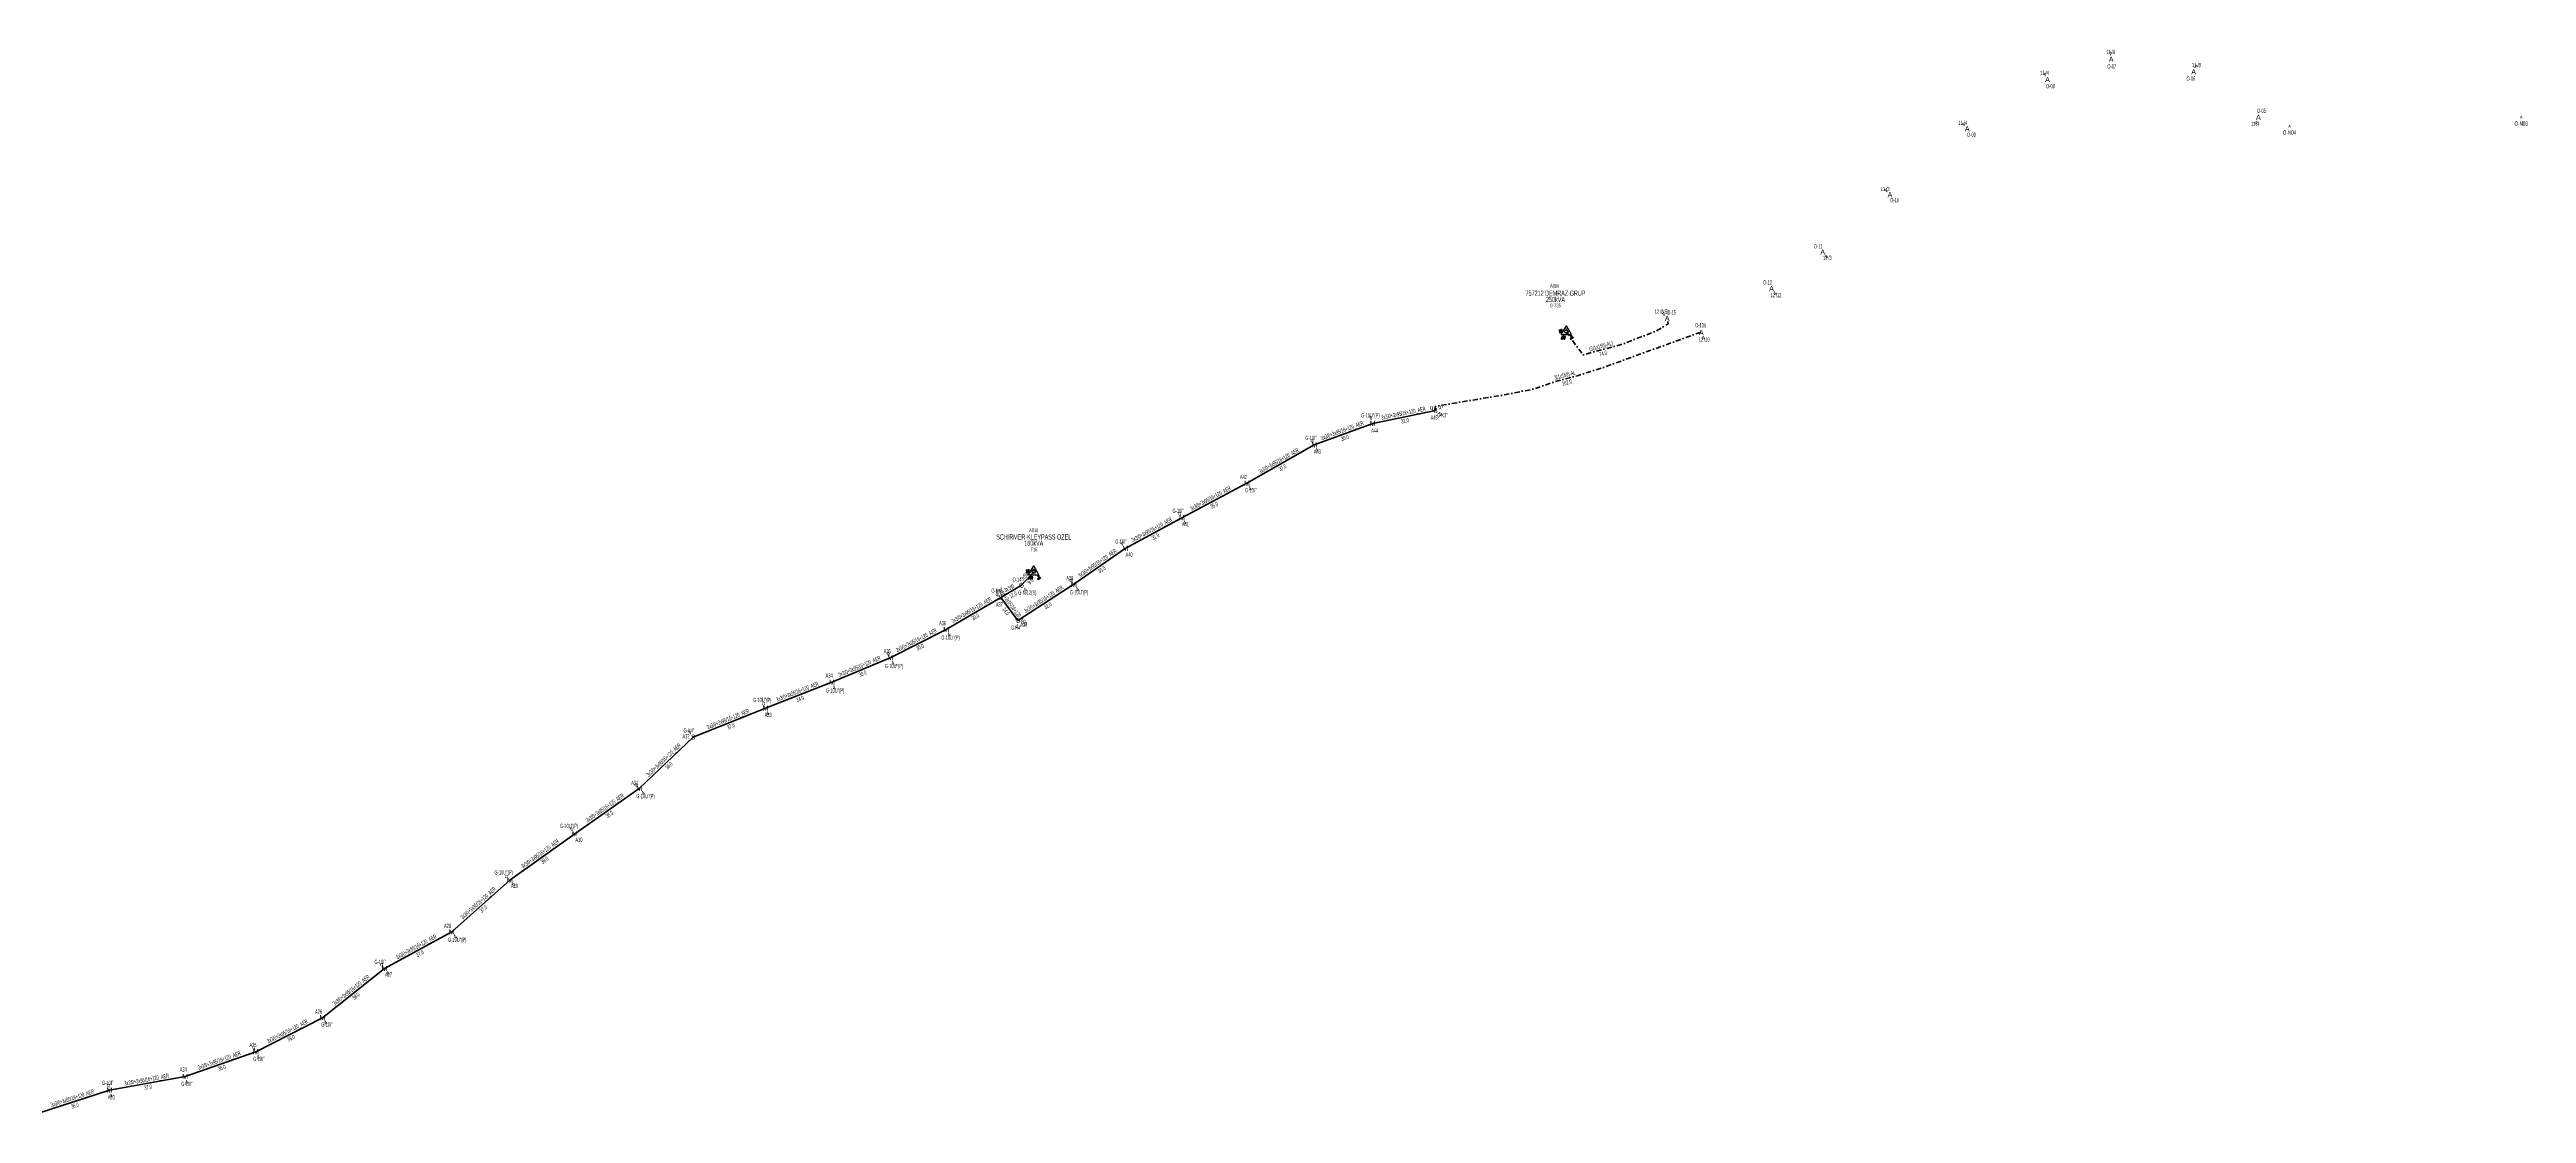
# Model space of a CAD drawing. Header units: millimetres. Extents: x 457514 to 465753, y 4009688 to 4014636.
# Drawn here: x 464562 to 465753, y 4009907 to 4010418 of the extents above; entities that cross this region are included whole.
import ezdxf
from ezdxf.enums import TextEntityAlignment as Align

# ---------------------------------------------------------------- set-up
doc = ezdxf.new("R2010")
doc.units = ezdxf.units.MM
doc.linetypes.add('DASHDOT', pattern=[5, 2.5, -1.25, 0, -1.25])
for name, color, linetype, lineweight in [('DIREK_ENH_YENI', 6, 'Continuous', 25), ('DIREK_OG_MEVCUT', 16, 'Continuous', 25), ('DIREK_OG_YENI', 10, 'Continuous', 25), ('HAT_OG_HAVAI_YENI', 1, 'Continuous', 70), ('HAT_OG_YERALTI_MEVCUT', 48, 'DASHDOT', 70), ('HAT_OG_YERALTI_YENI', 1, 'DASHDOT', 70), ('NODE_OG_MEVCUT', 5, 'Continuous', 25), ('TRAFO_MEVCUT', 5, 'Continuous', 30), ('TRAFO_TADILAT_BYSK', 5, 'Continuous', 30)]:
    doc.layers.add(name, color=color, linetype=linetype, lineweight=lineweight)
doc.styles.add('Direk', font='B_CAD')
doc.styles.get("Standard").update_dxf_attribs({"font": 'Arial'})

# ---------------------------------------------------------------- blocks, each defined once
blk = doc.blocks.new('MEV_DIREK_OZEL')
h = blk.add_hatch(color=32)
h.paths.add_polyline_path([(-2.1, 1), (-2.3, 1.1), (-3.3, -0.5), (-3.1, -0.6), (-2.6, 0.1), (-1.9, -0.4), (-1.8, -0.2), (-2.5, 0.3)])
h.paths.add_polyline_path([(-3.4, -0.1), (-3.3, -0.2), (-2.6, 1), (-2.7, 1.1)])
h.paths.add_polyline_path([(-3.5, 0.3), (-3.4, 0.2), (-3, 0.8), (-3.2, 0.9)])
h.paths.add_polyline_path([(-3.6, 0.8), (-3.6, 0.7), (-3.5, 0.6), (-3.4, 0.8)])
h.paths.add_polyline_path([(-1.5, -2.3), (-2.2, -2.3), (-2.5, -3.5), (-2.4, -3.5), (-2.2, -2.5), (-1.9, -2.5), (-2.1, -3.5), (-2, -3.5), (-1.8, -2.5), (-1.5, -2.5), (-1.7, -3.5), (-1.6, -3.5), (-1.4, -2.5), (-1.1, -2.5), (-1.3, -3.5), (-1.2, -3.5), (-1, -2.5), (-0.7, -2.5), (-0.9, -3.5), (-0.8, -3.5), (-0.5, -2.3), (-1.3, -2.3), (-1.3, -1.4), (-1.5, -1.4)])
at = {"layer": 'TRAFO_MEVCUT'}
for points in [[(2.4, -1.6), (2.2, -1.9), (2.1, -1.4), (2, -1.4), (2.1, -2.3), (2.3, -2), (2.4, -2.7), (2.1, -2.7), (2.4, -2.9), (2.4, -2.9), (2.7, -2.5), (2.5, -2.6)], [(2.4, -1.6), (2.2, -1.9), (2.1, -1.4), (2, -1.4), (2.1, -2.3), (2.3, -2), (2.4, -2.7), (2.1, -2.7), (2.4, -2.9), (2, -3.2), (2.2, -3.8), (2.3, -3.7), (2.1, -3.3), (2.3, -3.1), (2.5, -3.6), (2.5, -3.6), (2.4, -3.1), (2.5, -2.9), (2.7, -3.4), (2.8, -3.4), (2.6, -2.9), (2.8, -2.8), (3, -3.2), (3, -3.2), (2.8, -2.7), (3, -2.6), (3.2, -3.1), (3.3, -3), (3, -2.4), (2.4, -2.9), (2.7, -2.5), (2.5, -2.6)], [(3, -2.6), (3.2, -3.1), (3.3, -3), (3, -2.4), (2.4, -2.9), (2.7, -2.5), (2.5, -2.6), (2.4, -1.6), (2.2, -1.9), (2.1, -1.4), (2, -1.4), (2.1, -2.3), (2.3, -2), (2.4, -2.7), (2.1, -2.7), (2.4, -2.9), (2, -3.2), (2.2, -3.8), (2.3, -3.7), (2.1, -3.3), (2.3, -3.1), (2.5, -3.6), (2.5, -3.6), (2.4, -3.1), (2.5, -2.9), (2.7, -3.4), (2.8, -3.4), (2.6, -2.9), (2.8, -2.8), (3, -3.2), (3, -3.2), (2.8, -2.7)]]:
    blk.add_hatch(color=32, dxfattribs=at).paths.add_polyline_path(points)
at = {"layer": 'TRAFO_MEVCUT', "linetype": 'Continuous'}
for p, q in [((-2.5, -1.4), (0, 2.9)), ((2.5, -1.4), (0, 2.9)), ((-2.5, -1.4), (2.5, -1.4))]:
    blk.add_line(p, q, dxfattribs=at)
at = {"layer": 'TRAFO_MEVCUT', "color": 32, "flags": 128}
blk.add_lwpolyline([(2, -1.4), (2.1, -1.4), (2.2, -1.9), (2.4, -1.6), (2.5, -2.6), (2.7, -2.5), (2.4, -2.9), (3, -2.4), (3.3, -3), (3.2, -3.1), (3, -2.6), (2.8, -2.7), (3, -3.2), (3, -3.2), (2.8, -2.8), (2.6, -2.9), (2.8, -3.4), (2.7, -3.4), (2.5, -2.9), (2.4, -3.1), (2.5, -3.6), (2.5, -3.6), (2.3, -3.1), (2.1, -3.3), (2.3, -3.7), (2.2, -3.8), (2, -3.2), (2.4, -2.9), (2.1, -2.7), (2.4, -2.7), (2.3, -2), (2.1, -2.3), (2, -1.4)], dxfattribs=at)
at = {"layer": 'TRAFO_MEVCUT', "linetype": 'Continuous'}
for centre, radius in [((0, 0), 0.804), ((-0.3, 1.3), 0.12), ((0.3, 1.3), 0.12)]:
    blk.add_circle(centre, radius, dxfattribs=at)
at = {"layer": 'TRAFO_TADILAT_BYSK', "color": 32, "flags": 128}
for points in [[(-3.5, 0.6), (-3.4, 0.8), (-3.6, 0.8), (-3.6, 0.7), (-3.5, 0.6)], [(-3.4, 0.2), (-3, 0.8), (-3.2, 0.9), (-3.5, 0.3), (-3.4, 0.2)], [(-3.3, -0.2), (-2.6, 1), (-2.7, 1.1), (-3.4, -0.1), (-3.3, -0.2)], [(-1.8, -0.2), (-2.5, 0.3), (-2.1, 1), (-2.3, 1.1), (-3.3, -0.5), (-3.1, -0.6), (-2.6, 0.1), (-1.9, -0.4), (-1.8, -0.2)], [(-1.3, -1.4), (-1.5, -1.4), (-1.5, -2.3), (-2.2, -2.3), (-2.5, -3.5), (-2.4, -3.5), (-2.2, -2.5), (-1.9, -2.5), (-2.1, -3.5), (-2, -3.5), (-1.8, -2.5), (-1.5, -2.5), (-1.7, -3.5), (-1.6, -3.5), (-1.4, -2.5), (-1.1, -2.5), (-1.3, -3.5), (-1.2, -3.5), (-1, -2.5), (-0.7, -2.5), (-0.9, -3.5), (-0.8, -3.5), (-0.5, -2.3), (-1.3, -2.3), (-1.3, -1.4)]]:
    blk.add_lwpolyline(points, dxfattribs=at)

msp = doc.modelspace()

# ---------------------------------------------------------------- linework, layer by layer
at = {"layer": 'HAT_OG_HAVAI_YENI'}
for p, q in [((465198.169, 4010238.207), (465170.081, 4010227.852)), ((465228.452, 4010244.421), (465198.169, 4010238.207)), ((465170.081, 4010227.852), (465137.700706, 4010209.402575)), ((465137.700706, 4010209.402575), (465106.439378, 4010192.857662)), ((465106.439378, 4010192.857662), (465079.173059, 4010178.128228)), ((465079.173059, 4010178.128228), (465054.454, 4010160.866)), ((465029.296, 4010160.386), (465035.164, 4010166.791)), ((465019.307, 4010154.541), (464993.019797, 4010139.127905)), ((465019.307, 4010154.541), (465029.296, 4010160.386)), ((465027.45, 4010143.464), (465019.307, 4010154.541)), ((465054.454, 4010160.866), (465027.45, 4010143.464)), ((464993.019797, 4010139.127905), (464966.167681, 4010125.531572)), ((464966.167681, 4010125.531572), (464938.095159, 4010113.794542)), ((464938.095159, 4010113.794542), (464906.153, 4010101.353)), ((464906.153, 4010101.353), (464871.394, 4010087.392)), ((464871.394, 4010087.392), (464845.45348, 4010062.766786)), ((464845.45348, 4010062.766786), (464814.427493, 4010040.953664)), ((464814.427493, 4010040.953664), (464783.208932, 4010018.683993)), ((464783.208932, 4010018.683993), (464755.239619, 4009993.811058)), ((464755.239619, 4009993.811058), (464722.944, 4009976.178)), ((464722.944, 4009976.178), (464693.119, 4009952.522)), ((464693.119, 4009952.522), (464661.073135, 4009936.214201)), ((464661.073135, 4009936.214201), (464627.019329, 4009924.276641)), ((464590.693944, 4009917.713272), (464556.107, 4009906.528)), ((464627.019329, 4009924.276641), (464590.693944, 4009917.713272))]:
    msp.add_line(p, q, dxfattribs=at)
at = {"layer": 'HAT_OG_YERALTI_MEVCUT', "flags": 128}
msp.add_lwpolyline([(465291.363, 4010282.275), (465295.983656, 4010275.673983), (465299.284297, 4010271.135602), (465317.685371, 4010276.086563), (465334.518641, 4010282.605329), (465340.294762, 4010286.071002), (465339.798, 4010288.684)], dxfattribs=at)
at = {"layer": 'HAT_OG_YERALTI_YENI', "flags": 128}
msp.add_lwpolyline([(465228.452, 4010244.421), (465228.16708, 4010246.382523), (465248.254509, 4010249.760281), (465261.186758, 4010251.831921), (465276.412263, 4010254.902611), (465284.986924, 4010258.009949), (465297.162209, 4010261.303264), (465308.10666, 4010264.729643), (465329.08062, 4010272.342845), (465347.099256, 4010278.858381), (465352.521582, 4010280.854329), (465355.182847, 4010281.685974), (465356.158, 4010281.9)], dxfattribs=at)

# ---------------------------------------------------------------- block references
at = {"layer": 'TRAFO_MEVCUT'}
for p in [(465291.363, 4010282.275), (465035.164, 4010166.791)]:
    msp.add_blockref('MEV_DIREK_OZEL', p, dxfattribs=at)

# ---------------------------------------------------------------- texts
at = {"layer": 'DIREK_ENH_YENI', "width": 0.53}
for s, p in [('O-14', (465027.0972, 4010163.109101)), ('G-N-12(S)', (465032.089521, 4010156.926368))]:
    msp.add_text(s, height=2.05, dxfattribs=at).set_placement(p, align=Align.MIDDLE_CENTER)
at = {"layer": 'DIREK_ENH_YENI', "style": 'Direk'}
msp.add_text('8', height=2.5, rotation=31.827431, dxfattribs=at).set_placement((465029.296, 4010160.386), align=Align.MIDDLE_CENTER)
at = {"layer": 'DIREK_ENH_YENI', "color": 32, "style": 'Direk'}
msp.add_text('4', height=2, rotation=398.919561, dxfattribs=at).set_placement((465031.05504, 4010158.20752), align=Align.MIDDLE_CENTER)
at = {"layer": 'DIREK_OG_MEVCUT', "linetype": 'ByBlock', "width": 0.53}
for s, p in [('11 /8', (465553.064333, 4010416.763413)), ('11 /4', (465521.231325, 4010406.705418)), ('O-07', (465553.613104, 4010409.77775)), ('O-06', (465591.684868, 4010403.939829)), ('11 /8', (465594.307423, 4010410.466869)), ('O-08', (465524.161536, 4010400.307701)), ('11 /4', (465482.004796, 4010382.687727)), ('11 /4', (465622.606077, 4010382.137967)), ('O-05', (465625.64149, 4010388.487904)), ('O-09', (465486.146696, 4010376.980313)), ('11 /3', (465444.645401, 4010350.891477)), ('O-10', (465449.22411, 4010345.519139)), ('O-11', (465412.439467, 4010323.343476)), ('11 /3', (465416.784913, 4010317.784543)), ('O-12', (465388.057252, 4010305.907975)), ('12 /12', (465392.103345, 4010299.853705)), ('O-13ö', (465355.870708, 4010285.388189)), ('12 /10', (465357.550798, 4010278.480052))]:
    msp.add_text(s, height=2.05, dxfattribs=at).set_placement(p, align=Align.MIDDLE_CENTER)
at = {"layer": 'DIREK_OG_MEVCUT', "linetype": 'ByBlock', "style": 'Direk'}
for p in [(465553.339, 4010413.267), (465522.704098, 4010403.489818), (465592.989769, 4010407.187479), (465484.091, 4010379.813), (465624.132008, 4010385.330142), (465446.953825, 4010348.182934), (465414.595, 4010320.586), (465390.002, 4010302.998), (465356.158, 4010281.9)]:
    msp.add_text('A', height=2.5, dxfattribs=at).set_placement(p, align=Align.MIDDLE_CENTER)
at = {"layer": 'DIREK_OG_MEVCUT', "color": 32, "style": 'Direk'}
for rotation, p in [(184.491744, (465553.119717, 4010416.0584)), (204.608204, (465521.538147, 4010406.035512)), (158.109812, (465594.03369, 4010409.7856)), (215.968585, (465482.446444, 4010382.07915)), (334.451147, (465622.924423, 4010382.803932)), (220.440121, (465445.137596, 4010350.31397)), (398.014924, (465416.319427, 4010318.380019)), (393.754965, (465391.557798, 4010300.67002)), (219.120925, (465338.031314, 4010290.856285)), (382.158962, (465357.214097, 4010279.306805))]:
    msp.add_text('4', height=2, rotation=rotation, dxfattribs=at).set_placement(p, align=Align.MIDDLE_CENTER)
at = {"layer": 'DIREK_OG_MEVCUT', "width": 0.53}
for s, p in [('12 /8(S)', (465337.147982, 4010291.942414)), ('O-15', (465341.889722, 4010291.490189))]:
    msp.add_text(s, height=2.05, dxfattribs=at).set_placement(p, align=Align.MIDDLE_CENTER)
at = {"layer": 'DIREK_OG_MEVCUT', "style": 'Direk'}
msp.add_text('A', height=2.5, dxfattribs=at).set_placement((465339.798, 4010288.684), align=Align.MIDDLE_CENTER)
at = {"layer": 'DIREK_OG_YENI', "width": 0.53}
for s, p in [("G-10U''(P)", (465197.059607, 4010242.097298)), ('A44', (465199.128828, 4010234.841182)), ('A45', (465227.740041, 4010240.994177)), ("G-K3''", (465231.709911, 4010242.133878)), ("G-10I''", (465168.491872, 4010231.266866)), ('A43', (465171.557683, 4010224.678767)), ('A42', (465136.015554, 4010212.47019)), ("G-10I''", (465139.532292, 4010206.068393)), ("G-10I''", (465104.648551, 4010196.206797)), ('A41', (465108.089752, 4010189.771197)), ("G-10I''", (465077.162386, 4010181.389753)), ('A40', (465081.009772, 4010175.148885)), ('A39', (465052.503751, 4010163.772291)), ("G-K4''", (465017.388044, 4010157.817129)), ('A37', (465018.60039, 4010151.11307)), ("G-10U''(P)", (465057.021731, 4010157.039526)), ('A36', (464991.343315, 4010142.200267)), ("G-K4''", (465026.813835, 4010140.011509)), ('A38', (465030.357737, 4010141.515907)), ('A35', (464964.701135, 4010128.709502)), ("G-10U''(P)", (464995.15257, 4010135.219332)), ('A34', (464936.784867, 4010117.040021)), ("G-10U''(P)", (464967.983397, 4010121.597009)), ("G-10U''(P)", (464904.596509, 4010105.287864)), ("G-10U''(P)", (464939.68418, 4010109.858677)), ('A33', (464907.440412, 4010098.098377)), ('A32', (464867.919326, 4010087.812284)), ("G-K4''", (464869.332005, 4010090.604325)), ('A31', (464843.236186, 4010065.474849)), ("G-10U''(P)", (464848.468935, 4010059.083896)), ("G-10U''(P)", (464811.74043, 4010044.747926)), ('A30', (464816.450283, 4010038.097386)), ("G-10U''(P)", (464780.253378, 4010022.389762)), ('A29', (464785.391282, 4010015.947691)), ('A28', (464753.225088, 4009996.673167)), ("G-10U''(P)", (464757.913009, 4009990.012887)), ("G-10I''", (464720.818134, 4009979.38654)), ('A27', (464724.877157, 4009973.260312)), ('A26', (464691.228387, 4009955.467434)), ("G-10I''", (464695.193932, 4009949.289409)), ('A25', (464659.69745, 4009939.432507)), ('A24', (464626.126451, 4009927.660835)), ("G-10I''", (464662.546409, 4009932.767592)), ("G-10I''", (464589.805, 4009921.257173)), ('A23', (464591.545496, 4009914.318444)), ("G-10I''", (464627.953317, 4009920.73663))]:
    msp.add_text(s, height=2.05, dxfattribs=at).set_placement(p, align=Align.MIDDLE_CENTER)
at = {"layer": 'DIREK_OG_YENI', "color": 32, "style": 'Direk'}
for s, rotation, p in [('4', 195.916523, (465197.401138, 4010240.899654)), ('5', 121.597508, (465230.836899, 4010245.888057)), ('4', 414.930336, (465230.743671, 4010242.812198)), ('4', 384.955193, (465171.262346, 4010225.313414)), ('4', 388.781578, (465139.048827, 4010206.948483)), ('4', 388.134008, (465107.759677, 4010190.38849)), ('4', 211.653103, (465077.703689, 4010180.511703)), ('4', 172.666883, (465019.664386, 4010157.318098)), ('4', 393.863339, (465056.014199, 4010158.540967)), ('4', 349.559635, (465026.942606, 4010140.710357)), ('4', 388.619771, (464994.360982, 4010136.670015)), ('4', 384.77231, (464967.340918, 4010122.989228)), ('4', 381.985335, (464939.143393, 4010111.198159)), ('4', 381.581977, (464907.18293, 4010098.749302)), ('4', 212.696449, (464869.881473, 4010089.748324)), ('4', 399.309739, (464847.227315, 4010060.600335)), ('4', 215.305781, (464812.809261, 4010043.238686)), ('4', 398.574274, (464784.954812, 4010016.494951)), ('4', 395.140278, (464756.851244, 4009991.521371)), ('4', 393.527055, (464724.490526, 4009973.84385)), ('4', 392.695553, (464694.63149, 4009950.165652)), ('4', 383.144585, (464662.173683, 4009933.639557)), ('4', 374.081423, (464591.375186, 4009914.99741)), ('4', 374.779985, (464627.733631, 4009921.569285))]:
    msp.add_text(s, height=2, rotation=rotation, dxfattribs=at).set_placement(p, align=Align.MIDDLE_CENTER)
at = {"layer": 'DIREK_OG_YENI', "style": 'Direk'}
for s, p in [('M', (465198.169, 4010238.207)), ('8', (465228.452, 4010244.421)), ('M', (465170.081, 4010227.852)), ('M', (465137.700706, 4010209.402575)), ('M', (465106.439378, 4010192.857662)), ('M', (465079.173059, 4010178.128228)), ('8', (465019.307, 4010154.541)), ('M', (465054.454, 4010160.866)), ('M', (464993.019797, 4010139.127905)), ('M', (464966.167681, 4010125.531572)), ('M', (464938.095159, 4010113.794542)), ('M', (464906.153, 4010101.353)), ('8', (464871.394, 4010087.392)), ('M', (464845.45348, 4010062.766786)), ('M', (464814.427493, 4010040.953664)), ('M', (464783.208932, 4010018.683993)), ('M', (464755.239619, 4009993.811058)), ('M', (464722.944, 4009976.178)), ('M', (464693.119, 4009952.522)), ('M', (464661.073135, 4009936.214201)), ('M', (464590.693944, 4009917.713272)), ('M', (464627.019329, 4009924.276641))]:
    msp.add_text(s, height=2.5, dxfattribs=at).set_placement(p, align=Align.MIDDLE_CENTER)
at = {"layer": 'DIREK_OG_YENI', "color": 4, "style": 'Direk'}
for p in [(465226.405865, 4010245.85743), (465169.026227, 4010230.118595), (465105.260539, 4010195.06228), (465017.539233, 4010156.308767), (465053.060965, 4010162.941922), (464965.120148, 4010127.801522), (464905.23342, 4010103.677731), (464843.869699, 4010064.701117), (464781.65011, 4010020.638494), (464721.563173, 4009978.262063), (464660.090503, 4009938.512991), (464590.085693, 4009920.13815)]:
    msp.add_text('q', height=2, dxfattribs=at).set_placement(p, align=Align.MIDDLE_CENTER)
at = {"layer": 'DIREK_OG_YENI', "style": 'Direk'}
msp.add_text('8', height=2.5, rotation=32.024844, dxfattribs=at).set_placement((465027.45, 4010143.464), align=Align.MIDDLE_CENTER)
at = {"layer": 'HAT_OG_HAVAI_YENI', "lineweight": 30, "width": 0.53}
for s, rotation, p in [('3x3/0+3x95/16+120_AER', 380.237483, (465183.830815, 4010233.826775)), ('3x3/0+3x95/16+120_AER', 371.596273, (465213.139496, 4010242.146571)), ('3x3/0+3x95/16+120_AER', 389.672911, (465153.470067, 4010219.365669)), ('3x3/0+3x95/16+120_AER', 387.988867, (465120.672798, 4010201.315505)), ('3x3/0+3x95/16+120_AER', 388.378192, (465092.402222, 4010186.2408, 232539.586529)), ('3x3/0+3x95/16+120_AER', 394.928014, (465066.326865, 4010170.194005, 232527.227)), ('3xSW', 47.505355, (465031.603261, 4010164.162693)), ('3x3/0+3x95/16+120_AER', 390.384335, (465005.733367, 4010147.567575)), ('3x3/0+3x95/16+120_AER', 306.323483, (465024.063342, 4010149.506019)), ('3xSW', 30.334382, (465023.872109, 4010158.196997)), ('3x3/0+3x95/16+120_AER', 392.798405, (465040.49168, 4010152.879653, 232513.725112)), ('3x3/0+3x95/16+120_AER', 386.854974, (464979.209765, 4010133.088068)), ('3x3/0+3x95/16+120_AER', 382.689645, (464951.803542, 4010120.447274)), ('3x3/0+3x95/16+120_AER', 381.281403, (464921.815748, 4010108.365755)), ('3x3/0+3x95/16+120_AER', 381.882485, (464888.456831, 4010095.161219)), ('3x3/0+3x95/16+120_AER', 403.50997, (464857.838531, 4010075.695859)), ('3x3/0+3x95/16+120_AER', 395.109508, (464829.451616, 4010052.555571)), ('3x3/0+3x95/16+120_AER', 395.502053, (464798.32459, 4010030.510809)), ('3x3/0+3x95/16+120_AER', 401.646495, (464768.659422, 4010006.882696)), ('3x3/0+3x95/16+120_AER', 388.633543, (464738.68438, 4009985.740709)), ('3x3/0+3x95/16+120_AER', 398.420455, (464707.503073, 4009965.01604)), ('3x3/0+3x95/16+120_AER', 386.971058, (464676.710558, 4009945.125651)), ('3x3/0+3x95/16+120_AER', 379.318113, (464643.765041, 4009931.047563)), ('3x3/0+3x95/16+120_AER', 377.921389, (464573.139097, 4009912.929319)), ('3x3/0+3x95/16+120_AER', 370.241857, (464608.705504, 4009921.831413))]:
    msp.add_text(s, height=2.05, rotation=rotation, dxfattribs=at).set_placement(p, align=Align.CENTER)
for s, rotation, p in [('31.0', 371.596273, (465213.48122, 4010240.481271)), ('30.0', 380.237483, (465184.418866, 4010232.231721)), ('37.0', 389.672911, (465154.311649, 4010217.888597)), ('35.0', 387.988867, (465121.470608, 4010199.814339)), ('31.0', 388.378192, (465093.210214, 4010184.74509, 232539.586529)), ('30.0', 394.928014, (465067.300194, 4010168.800223, 232527.227)), ('12.0', 30.334382, (465024.730686, 4010156.729739)), ('9.0', 47.505355, (465032.856739, 4010163.014307)), ('32.0', 392.798405, (465041.412544, 4010151.450665, 232513.725112)), ('30.0', 390.384335, (465006.593224, 4010146.101066)), ('14.0', 306.323483, (465022.693676, 4010148.499035)), ('30.0', 386.854974, (464979.977713, 4010131.571409)), ('30.0', 382.689645, (464952.459298, 4010118.87884)), ('34.0', 381.281403, (464922.432761, 4010106.78168)), ('37.0', 381.882485, (464889.090428, 4010093.583703)), ('36.0', 403.50997, (464859.008949, 4010074.462926)), ('38.0', 395.109508, (464830.429356, 4010051.164878)), ('38.0', 395.502053, (464799.311835, 4010029.126848)), ('37.0', 401.646495, (464769.789128, 4010005.612355)), ('37.0', 388.633543, (464739.49903, 4009984.248615)), ('38.0', 398.420455, (464708.5595, 4009963.684139)), ('36.0', 386.971058, (464677.481577, 4009943.61055)), ('36.0', 379.318113, (464644.327423, 4009929.443279)), ('37.0', 370.241857, (464609.00777, 4009920.1585)), ('36.0', 377.921389, (464573.662207, 4009911.311803))]:
    msp.add_text(s, height=2.05, rotation=rotation, dxfattribs=at).set_placement(p, align=Align.TOP_CENTER)
at = {"layer": 'HAT_OG_YERALTI_MEVCUT', "lineweight": 30, "width": 0.53}
msp.add_text('(3(1x150)-AL)', height=2.05, rotation=15.059274, dxfattribs=at).set_placement((465308.263989, 4010274.431891), align=Align.CENTER)
msp.add_text('74.0', height=2.05, rotation=15.059274, dxfattribs=at).set_placement((465308.70568, 4010272.790273), align=Align.TOP_CENTER)
at = {"layer": 'HAT_OG_YERALTI_YENI', "lineweight": 30, "width": 0.53}
msp.add_text('3(1x150)-AL', height=2.05, rotation=15.135836, dxfattribs=at).set_placement((465290.852625, 4010260.47712), align=Align.CENTER)
msp.add_text('162.0', height=2.05, rotation=15.135836, dxfattribs=at).set_placement((465291.296509, 4010258.836094), align=Align.TOP_CENTER)
at = {"layer": 'NODE_OG_MEVCUT', "width": 0.6}
for s, p in [('O-N04', (465639.109266, 4010379.025745)), ('O-N03', (465750.534084, 4010383.353006))]:
    msp.add_text(s, height=2.1, dxfattribs=at).set_placement(p, align=Align.TOP_CENTER)
at = {"layer": 'NODE_OG_MEVCUT', "style": 'Direk'}
for p in [(465639.109266, 4010381.025745), (465750.534084, 4010385.353006)]:
    msp.add_text('A', height=1.4, dxfattribs=at).set_placement(p, align=Align.MIDDLE_CENTER)
at = {"layer": 'TRAFO_MEVCUT', "width": 0.6}
for s, height, p in [('757212 DEMRAZ GRUP', 2.5, (465286.07792, 4010299.545369)), ('250kVA', 2.5, (465286.07792, 4010296.545369)), ('A01ö', 1.8, (465285.669394, 4010303.43343)), ('A01ö', 1.8, (465035.166463, 4010185.938051)), ('SCHIRMER-KLEYPASS OZEL', 2.5, (465035.180872, 4010182.390077)), ('160kVA', 2.5, (465035.180872, 4010179.390077))]:
    msp.add_text(s, height=height, dxfattribs=at).set_placement(p, align=Align.CENTER)
for s, p in [('G-T35', (465285.999458, 4010295.768398)), ('T15', (465035.28132, 4010178.536608))]:
    msp.add_text(s, height=1.8, dxfattribs=at).set_placement(p, align=Align.TOP_CENTER)

doc.saveas('drawing.dxf')
